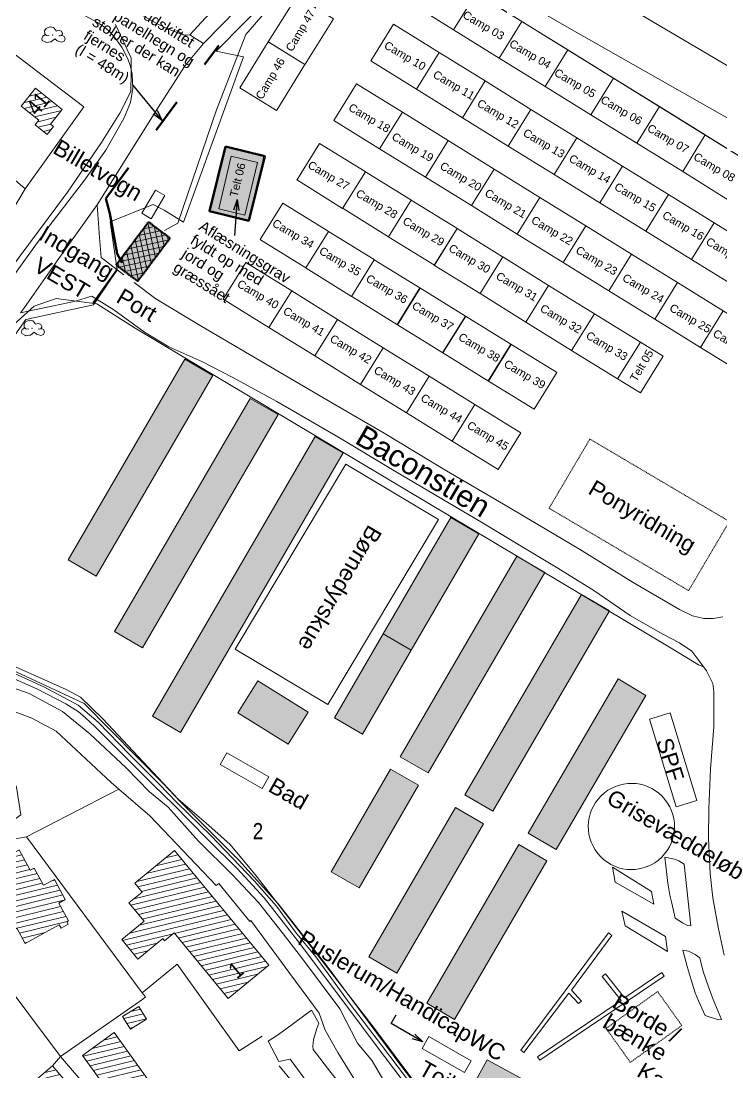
# Model space of a CAD drawing. Header units: metres. Extents: x 585637 to 586843, y 6137463 to 6138529.
# Drawn here: x 585867.9 to 585997.9, y 6138110.1 to 6138305.1 of the extents above; entities that cross this region are included whole.
import ezdxf
from ezdxf.enums import TextEntityAlignment as Align

# ---------------------------------------------------------------- set-up
doc = ezdxf.new("R2010")
doc.units = ezdxf.units.M
doc.header["$MEASUREMENT"] = 0
for name, pattern in [('DGN Style 2', [0.115207, 0.069124, -0.046083]), ('DGN Style 4', [34.633132, 17.30575, -8.652875, 0.021632, -8.652875]), ('DGN Style 7', [43.264374, 19.468968, -8.652875, 6.489656, -8.652875])]:
    doc.linetypes.add(name, pattern=pattern)
for name, color, linetype, lineweight in [('adresse', 7, 'Continuous', 13), ('Alle felter', 7, 'Continuous', 13), ('bygning', 252, 'Continuous', 0), ('bygværk', 252, 'DGN Style 4', 13), ('Camp_info', 7, 'Continuous', 0), ('Grundkort', 7, 'Continuous', 13), ('hegn', 252, 'Continuous', 13), ('Porte', 7, 'Continuous', 0), ('Sansehaven', 7, 'Continuous', 0), ('Tekster', 7, 'Continuous', 0), ('trægruppe', 252, 'Continuous', 13), ('TV_A_FKT_Graes', 81, 'Continuous', 13), ('TV_A_INF_Tekst', 7, 'Continuous', 0), ('TV_A_MAT_Muld-', 56, 'Continuous', 53), ('TV_A_OPB_-----', 7, 'Continuous', 0), ('TV_A_OPB_Bygning', 30, 'DGN Style 2', 70), ('TV_G_---_Hegn', 142, 'DGN Style 7', 70), ('vandløbskant', 252, 'Continuous', 13), ('vejkant', 252, 'Continuous', 13), ('vejnavn', 7, 'Continuous', 13)]:
    doc.layers.add(name, color=color, linetype=linetype, lineweight=lineweight)
doc.layers.add('tekniskareal sportsanlæg', color=7, linetype='Continuous', lineweight=13, true_color=0x848484)
doc.styles.get("Standard").update_dxf_attribs({"font": 'simplex.shx'})
doc.styles.add('Style-Arial', font='arial.ttf')
doc.styles.add('Style-Verdana', font='verdana.ttf')
doc.dimstyles.get("Standard").update_dxf_attribs({"dimtxt": 0.18, "dimasz": 0.18, "dimexe": 0.18, "dimexo": 0.0625, "dimgap": 0.09, "dimtad": 0, "dimtih": 1, "dimtoh": 1, "dimdec": 4, "dimzin": 3, "dimdsep": 46, "dimtxsty": 'Standard', "dimcen": 0.09, "dimadec": 0, "dimazin": 0, "dimtfac": 1, "dimtdec": 0, "dimtofl": 0, "dimtmove": 0, "dimatfit": 1, "dimfxl": 1, "dimtolj": 1, "dimtzin": 3, "dimarcsym": 0})

# ---------------------------------------------------------------- blocks, each defined once
blk = doc.blocks.new('TerminatorOpen_0.5')
at = {"color": 0, "linetype": 'ByBlock', "lineweight": -2}
for q in [(-1, 0.25), (-1, 0), (-1, -0.25)]:
    blk.add_line((0, 0), q, dxfattribs=at)
blk = doc.blocks.new('TRAGRP')
at = {"color": 0, "linetype": 'ByBlock', "lineweight": -2, "flags": 128}
for points in [[(0.037, -0.071), (-0.03, -0.125), (-0.043, -0.13), (-0.115, -0.138), (-0.126, -0.136), (-0.193, -0.1), (-0.205, -0.074), (-0.186, -0.022), (-0.186, -0.022), (-0.136, 0.007), (-0.136, 0.007)], [(-0.064, -0.015), (-0.116, -0.008), (-0.145, 0.023), (-0.15, 0.079), (-0.123, 0.121), (-0.056, 0.151), (-0.049, 0.152), (0.014, 0.138), (0.015, 0.138), (0.059, 0.09), (0.064, 0.073)], [(0.064, 0.073), (0.116, 0.09), (0.164, 0.071), (0.182, 0.03), (0.182, 0.022), (0.161, -0.008), (0.135, -0.016), (0.114, -0.013)], [(0.169, -0.005), (0.214, -0.026), (0.232, -0.069), (0.214, -0.113), (0.211, -0.116), (0.162, -0.133), (0.161, -0.133), (0.081, -0.108), (0.037, -0.071)]]:
    blk.add_lwpolyline(points, dxfattribs=at)
at = {"color": 0, "linetype": 'ByBlock', "lineweight": -2}
blk.add_point((0, 0), dxfattribs=at)

msp = doc.modelspace()

# ---------------------------------------------------------------- hatches: boundary and pattern name
at = {"layer": 'bygning', "lineweight": 0}
h = msp.add_hatch(dxfattribs=at)
h.set_pattern_fill('HATCH', color=256, scale=0.1, style=0, pattern_type=2)
h.set_pattern_definition([(13.65, (585860.2006, 6138338.365), (-0.235989, 0.971756), [])])
h.paths.add_polyline_path([(585875.54, 6138288.69), (585873.37, 6138286), (585873.94, 6138285.54), (585872.77, 6138284.1), (585870.54, 6138285.89), (585871.2, 6138286.71), (585867.9, 6138289.36), (585870.56, 6138292.68)], flags=0)
h = msp.add_hatch(dxfattribs=at)
h.set_pattern_fill('HATCH', color=256, scale=0.1, style=0, pattern_type=2)
h.set_pattern_definition([(13.65, (585844.7429, 6138138.6587), (-0.23599, 0.971756), [])])
h.paths.add_polyline_path([(585862.48, 6138144.89), (585860.9, 6138147.81), (585867.56, 6138151.42), (585869.59, 6138147.69), (585870.31, 6138148.07), (585872.04, 6138144.87), (585874.07, 6138145.97), (585876.09, 6138142.23), (585874.88, 6138141.57), (585876.68, 6138138.25), (585876.41, 6138138.1), (585876.65, 6138137.65), (585875.31, 6138136.93), (585874.98, 6138137.53), (585868.65, 6138134.1), (585867.12, 6138136.93), (585866.78, 6138136.75), (585866.41, 6138137.43), (585861.44, 6138134.74), (585857.43, 6138142.16)], flags=0)
h = msp.add_hatch(dxfattribs=at)
h.set_pattern_fill('HATCH', color=256, scale=0.1, style=0, pattern_type=2)
h.set_pattern_definition([(13.65, (585874.4857, 6138139.8983), (-0.23599, 0.971756), [])])
h.paths.add_polyline_path([(585913.83, 6138130.07), (585906.3, 6138123.86), (585896.28, 6138136.02), (585894.51, 6138134.57), (585894.17, 6138134.98), (585889.58, 6138131.19), (585886.6, 6138134.81), (585890.72, 6138138.2), (585887.91, 6138141.61), (585890.33, 6138143.61), (585888.98, 6138145.26), (585896.33, 6138151.31)], flags=0)
h = msp.add_hatch(dxfattribs=at)
h.set_pattern_fill('HATCH', color=256, scale=0.1, style=0, pattern_type=2)
h.set_pattern_definition([(13.65, (585901.0258, 6138132.8146), (-0.23599, 0.971756), [])])
h.paths.add_polyline_path([(585886.73, 6138120.51), (585889.72, 6138122.39), (585891.18, 6138120.06), (585888.19, 6138118.18)], flags=0)
h = msp.add_hatch(dxfattribs=at)
h.set_pattern_fill('HATCH', color=256, scale=0.1, style=0, pattern_type=2)
h.set_pattern_definition([(13.65, (585898.1115, 6138099.1688), (-0.23599, 0.971756), [])])
h.paths.add_polyline_path([(585892.69, 6138097.4), (585886.72, 6138105.66), (585885.48, 6138104.77), (585879.31, 6138113.31), (585885.18, 6138117.54), (585891.29, 6138109.07), (585891.07, 6138108.91), (585894.36, 6138104.36), (585896.25, 6138101.75), (585894.82, 6138100.71), (585895.66, 6138099.54)], flags=0)
h = msp.add_hatch(dxfattribs=at)
h.set_pattern_fill('HATCH', color=256, scale=0.1, style=0, pattern_type=2)
h.set_pattern_definition([(13.65, (585872.4916, 6138107.0714), (-0.23599, 0.97176), [])])
h.paths.add_polyline_path([(585871.26, 6138103.02), (585868.15, 6138106.66), (585873.71, 6138111.41), (585876.81, 6138107.76)], flags=0)
at = {"layer": 'TV_A_OPB_-----'}
h = msp.add_hatch(dxfattribs=at)
h.set_pattern_fill('CROSSHATCH', color=256, scale=0.1, style=0, pattern_type=2)
h.set_pattern_definition([(12.389, (585888.1355, 6138263.9977), (-0.21454, 0.976715), []), (282.389, (585888.1355, 6138263.9977), (0.976715, 0.21454), [])])
h.paths.add_polyline_path([(585891.54, 6138267.86), (585895.46, 6138264.92), (585895.53, 6138264.86), (585889.54, 6138256.86), (585890.29, 6138257.87), (585889.54, 6138256.86), (585885.54, 6138259.86), (585886.12, 6138260.65), (585891.53, 6138267.85)], flags=0)

# ---------------------------------------------------------------- linework, layer by layer
at = {"layer": 'Alle felter', "color": 7, "transparency": 33554534, "flags": 128}
for points in [[(585962.57, 6138351.26), (586014.52, 6138320.59), (586000.09, 6138296.14), (585948.14, 6138326.81)], [(585909.42, 6138269.14), (585904.55, 6138270.31), (585906.89, 6138280.03), (585911.75, 6138278.87)], [(585989.38, 6138159.41), (585984.44, 6138175.67), (585988.27, 6138176.83), (585993.21, 6138160.57)], [(585906.05, 6138169.44), (585913.87, 6138164.98), (585912.88, 6138163.25), (585912.63, 6138162.81), (585904.81, 6138167.27)], [(585943.56, 6138116.8), (585951.38, 6138112.34), (585950.39, 6138110.6), (585950.14, 6138110.17), (585942.32, 6138114.63)]]:
    msp.add_lwpolyline(points, close=True, dxfattribs=at)
at = {"layer": 'Alle felter', "color": 7, "lineweight": 13, "transparency": 33554534, "flags": 128}
for points in [[(585948.1, 6138303.51), (585939.59, 6138308.78), (585943.8, 6138315.57), (585952.3, 6138310.31)], [(585956.59, 6138298.25), (585948.1, 6138303.51), (585952.3, 6138310.31), (585960.8, 6138305.05)], [(585920.62, 6138297.12), (585925.83, 6138305.53), (585919.09, 6138309.71), (585919.03, 6138309.75), (585913.76, 6138301.24), (585920.56, 6138297.03)], [(585941.25, 6138292.46), (585932.75, 6138297.72), (585936.96, 6138304.53), (585945.46, 6138299.26)], [(585941.25, 6138292.46), (585932.75, 6138297.72), (585936.96, 6138304.53), (585945.46, 6138299.26)], [(585965.1, 6138292.98), (585956.59, 6138298.25), (585960.8, 6138305.05), (585969.31, 6138299.78)], [(585915.35, 6138288.62), (585920.56, 6138297.03), (585913.83, 6138301.2), (585913.76, 6138301.24), (585908.5, 6138292.74), (585915.3, 6138288.53)], [(585949.75, 6138287.19), (585941.25, 6138292.46), (585945.46, 6138299.26), (585953.97, 6138294)], [(585949.75, 6138287.19), (585941.25, 6138292.46), (585945.46, 6138299.26), (585953.97, 6138294)], [(585973.6, 6138287.72), (585965.1, 6138292.98), (585969.31, 6138299.78), (585977.81, 6138294.52)], [(585982.1, 6138282.46), (585973.6, 6138287.72), (585977.81, 6138294.52), (585986.31, 6138289.25)], [(585934.41, 6138281.41), (585925.92, 6138286.68), (585930.12, 6138293.47), (585938.62, 6138288.21)], [(585958.26, 6138281.93), (585949.75, 6138287.19), (585953.97, 6138294), (585962.47, 6138288.74)], [(585958.26, 6138281.93), (585949.75, 6138287.19), (585953.97, 6138294), (585962.47, 6138288.74)], [(585966.76, 6138276.67), (585958.26, 6138281.93), (585962.47, 6138288.74), (585970.98, 6138283.47)], [(585966.76, 6138276.67), (585958.26, 6138281.93), (585962.47, 6138288.74), (585970.98, 6138283.47)], [(585990.61, 6138277.19), (585982.1, 6138282.46), (585986.31, 6138289.25), (585994.81, 6138283.99)], [(585942.91, 6138276.15), (585934.41, 6138281.41), (585938.62, 6138288.21), (585947.13, 6138282.95)], [(585951.42, 6138270.89), (585942.91, 6138276.15), (585947.13, 6138282.95), (585955.63, 6138277.68)], [(585975.27, 6138271.4), (585966.76, 6138276.67), (585970.98, 6138283.47), (585979.47, 6138278.21)], [(585975.27, 6138271.4), (585966.76, 6138276.67), (585970.98, 6138283.47), (585979.47, 6138278.21)], [(585999.11, 6138271.93), (585990.61, 6138277.19), (585994.81, 6138283.99), (586003.32, 6138278.73)], [(585919.14, 6138275.58), (585927.54, 6138270.38), (585931.76, 6138277.17), (585931.7, 6138277.21), (585923.28, 6138282.42), (585919.07, 6138275.62)], [(585927.61, 6138270.34), (585936.05, 6138265.12), (585940.27, 6138271.92), (585940.2, 6138271.95), (585931.76, 6138277.17), (585927.54, 6138270.38)], [(585959.92, 6138265.62), (585951.42, 6138270.89), (585955.63, 6138277.68), (585964.13, 6138272.42)], [(585983.77, 6138266.15), (585975.27, 6138271.4), (585979.47, 6138278.21), (585987.97, 6138272.95)], [(585983.77, 6138266.15), (585975.27, 6138271.4), (585979.47, 6138278.21), (585987.97, 6138272.95)], [(585992.26, 6138260.88), (585983.77, 6138266.15), (585987.97, 6138272.95), (585996.48, 6138267.68)], [(585992.26, 6138260.88), (585983.77, 6138266.15), (585987.97, 6138272.95), (585996.48, 6138267.68)], [(585912.3, 6138264.54), (585920.7, 6138259.33), (585924.93, 6138266.12), (585924.87, 6138266.16), (585916.44, 6138271.37), (585912.23, 6138264.58)], [(585936.11, 6138265.07), (585944.55, 6138259.85), (585948.76, 6138266.65), (585948.7, 6138266.68), (585940.27, 6138271.92), (585936.05, 6138265.12)], [(585968.43, 6138260.36), (585959.92, 6138265.62), (585964.13, 6138272.42), (585972.63, 6138267.15)], [(585976.93, 6138255.09), (585968.43, 6138260.36), (585972.63, 6138267.15), (585981.14, 6138261.89)], [(586000.77, 6138255.62), (585992.26, 6138260.88), (585996.48, 6138267.68), (586004.98, 6138262.42)], [(586000.77, 6138255.62), (585992.26, 6138260.88), (585996.48, 6138267.68), (586004.98, 6138262.42)], [(585920.77, 6138259.29), (585929.21, 6138254.07), (585933.42, 6138260.86), (585933.36, 6138260.9), (585924.93, 6138266.12), (585920.7, 6138259.33)], [(585944.6, 6138259.8), (585953.04, 6138254.58), (585957.26, 6138261.38), (585957.2, 6138261.41), (585948.76, 6138266.65), (585944.54, 6138259.85)], [(585961.53, 6138249.29), (585965.74, 6138256.09), (585957.26, 6138261.37), (585953.03, 6138254.57)], [(585985.43, 6138249.83), (585976.93, 6138255.09), (585981.14, 6138261.89), (585989.64, 6138256.63)], [(585913.88, 6138248.28), (585918.09, 6138255.07), (585909.6, 6138260.33), (585905.37, 6138253.54)], [(585929.27, 6138254.03), (585937.71, 6138248.81), (585941.93, 6138255.6), (585941.86, 6138255.64), (585933.42, 6138260.86), (585929.21, 6138254.07)], [(585937.71, 6138248.81), (585946.15, 6138243.59), (585950.37, 6138250.38), (585950.31, 6138250.42), (585941.86, 6138255.64), (585937.65, 6138248.85)], [(585961.53, 6138249.29), (585970.01, 6138244), (585974.24, 6138250.8), (585965.74, 6138256.09)], [(585993.93, 6138244.57), (585985.43, 6138249.83), (585989.64, 6138256.63), (585998.14, 6138251.36)], [(585922.37, 6138243.01), (585926.6, 6138249.8), (585918.09, 6138255.07), (585913.88, 6138248.28)], [(585930.88, 6138237.75), (585935.09, 6138244.54), (585926.6, 6138249.8), (585922.37, 6138243.01)], [(585946.15, 6138243.59), (585954.6, 6138238.36), (585958.81, 6138245.16), (585958.75, 6138245.2), (585950.31, 6138250.42), (585946.09, 6138243.62)], [(585970.01, 6138244), (585978.55, 6138238.8), (585982.77, 6138245.6), (585974.24, 6138250.8)], [(586002.43, 6138239.3), (585993.93, 6138244.56), (585998.14, 6138251.36), (586006.65, 6138246.09)], [(585978.55, 6138238.8), (585982.77, 6138245.6), (585987.02, 6138242.96), (585982.79, 6138236.17)], [(585939.37, 6138232.49), (585943.58, 6138239.28), (585935.09, 6138244.54), (585930.87, 6138237.75)], [(585954.6, 6138238.36), (585963.04, 6138233.14), (585967.26, 6138239.94), (585967.19, 6138239.98), (585958.75, 6138245.2), (585954.54, 6138238.4)], [(585881.82, 6138202.2), (585876.63, 6138205.23), (585898.25, 6138242.4), (585903.44, 6138239.37)], [(585881.82, 6138202.2), (585876.63, 6138205.23), (585898.25, 6138242.4), (585903.44, 6138239.37)], [(585947.86, 6138227.23), (585952.08, 6138234.02), (585943.58, 6138239.28), (585939.36, 6138232.49)], [(585890.43, 6138188.91), (585885.25, 6138191.92), (585910.4, 6138235.14), (585915.58, 6138232.13)], [(585890.43, 6138188.91), (585885.25, 6138191.92), (585910.4, 6138235.14), (585915.58, 6138232.13)], [(585956.36, 6138221.97), (585960.57, 6138228.76), (585952.08, 6138234.02), (585947.85, 6138227.23)], [(585897.47, 6138173.18), (585892.29, 6138176.2), (585922.46, 6138228.05), (585927.64, 6138225.04)], [(585897.47, 6138173.18), (585892.29, 6138176.2), (585922.46, 6138228.05), (585927.64, 6138225.04)], [(585924.79, 6138178.39), (585907.63, 6138188.65), (585928.16, 6138222.98), (585945.32, 6138212.71)], [(585947.63, 6138213.08), (585935.07, 6138191.47), (585940.25, 6138188.45), (585952.82, 6138210.06)], [(585947.63, 6138213.08), (585935.07, 6138191.47), (585940.25, 6138188.45), (585952.82, 6138210.06)], [(585943.42, 6138165.69), (585938.23, 6138168.7), (585959.86, 6138205.87), (585965.04, 6138202.86)], [(585943.42, 6138165.69), (585938.23, 6138168.7), (585959.86, 6138205.87), (585965.04, 6138202.86)], [(585955.4, 6138158.6), (585950.21, 6138161.62), (585971.84, 6138198.78), (585977.02, 6138195.77)], [(585955.4, 6138158.6), (585950.21, 6138161.62), (585971.84, 6138198.78), (585977.02, 6138195.77)], [(585931.2, 6138172.89), (585926.01, 6138175.91), (585935.07, 6138191.47), (585940.25, 6138188.45)], [(585931.2, 6138172.89), (585926.01, 6138175.91), (585935.07, 6138191.47), (585940.25, 6138188.45)], [(585917.45, 6138171.01), (585908.11, 6138176.82), (585911.8, 6138182.77), (585921.15, 6138176.95)], [(585917.45, 6138171.01), (585908.11, 6138176.82), (585911.8, 6138182.77), (585921.15, 6138176.95)], [(585967.16, 6138151.48), (585961.97, 6138154.5), (585978.63, 6138183.13), (585983.77, 6138180.03)], [(585967.16, 6138151.48), (585961.97, 6138154.5), (585978.63, 6138183.13), (585983.77, 6138180.03)], [(585961.62, 6138102.86), (585951.95, 6138108.13), (585954.35, 6138112.51), (585964.01, 6138107.25)]]:
    msp.add_lwpolyline(points, close=True, dxfattribs=at)
at = {"layer": 'Alle felter', "transparency": 33554534, "flags": 128}
msp.add_lwpolyline([(585894.54, 6138272.76), (585892.82, 6138273.78), (585890.28, 6138269.47), (585892, 6138268.46)], close=True, dxfattribs=at)
at = {"layer": 'Alle felter', "color": 7, "linetype": 'DGN Style 2', "lineweight": 0, "transparency": 33554534}
for points in [[(585973.4, 6138227.6), (585999.27, 6138212.33), (585991.71, 6138199.51), (585965.83, 6138214.78)], [(585976.41, 6138118.33), (585980.91, 6138112.04), (585990.46, 6138118.87), (585985.96, 6138125.16)]]:
    msp.add_lwpolyline(points, close=True, dxfattribs=at)
at = {"layer": 'Alle felter', "color": 7, "ltscale": 0.999803, "transparency": 33554534}
msp.add_ellipse((585981.1, 6138155.77), major_axis=(-5.01, 6.23), ratio=0.999998, dxfattribs=at)
at = {"layer": 'bygning', "lineweight": 0, "flags": 128}
for points in [[(585875.54, 6138288.69), (585873.37, 6138286), (585873.94, 6138285.54), (585872.77, 6138284.1), (585870.54, 6138285.89), (585871.2, 6138286.71), (585867.9, 6138289.36), (585870.56, 6138292.68)], [(585862.48, 6138144.89), (585860.9, 6138147.81), (585867.56, 6138151.42), (585869.59, 6138147.69), (585870.31, 6138148.07), (585872.04, 6138144.87), (585874.07, 6138145.97), (585876.09, 6138142.23), (585874.88, 6138141.57), (585876.68, 6138138.25), (585876.41, 6138138.1), (585876.65, 6138137.65), (585875.31, 6138136.93), (585874.98, 6138137.53), (585868.65, 6138134.1), (585867.12, 6138136.93), (585866.78, 6138136.75), (585866.41, 6138137.43), (585861.44, 6138134.74), (585857.43, 6138142.16)], [(585913.83, 6138130.07), (585906.3, 6138123.86), (585896.28, 6138136.02), (585894.51, 6138134.57), (585894.17, 6138134.98), (585889.58, 6138131.19), (585886.6, 6138134.81), (585890.72, 6138138.2), (585887.91, 6138141.61), (585890.33, 6138143.61), (585888.98, 6138145.26), (585896.33, 6138151.31)], [(585886.73, 6138120.51), (585889.72, 6138122.39), (585891.18, 6138120.06), (585888.19, 6138118.18)], [(585892.69, 6138097.4), (585886.72, 6138105.66), (585885.48, 6138104.77), (585879.31, 6138113.31), (585885.18, 6138117.54), (585891.29, 6138109.07), (585891.07, 6138108.91), (585894.36, 6138104.36), (585896.25, 6138101.75), (585894.82, 6138100.71), (585895.66, 6138099.54)], [(585871.26, 6138103.02), (585868.15, 6138106.66), (585873.71, 6138111.41), (585876.81, 6138107.76)]]:
    msp.add_lwpolyline(points, close=True, dxfattribs=at)
at = {"layer": 'bygning', "color": 9, "lineweight": 13, "transparency": 33554534, "flags": 128}
for points in [[(585889.54, 6138256.86), (585885.54, 6138259.86), (585891.54, 6138267.86), (585895.53, 6138264.86)], [(585889.54, 6138256.86), (585885.54, 6138259.86), (585891.54, 6138267.86), (585895.53, 6138264.86)], [(585881.82, 6138202.2), (585876.63, 6138205.23), (585898.25, 6138242.4), (585903.44, 6138239.37)], [(585881.82, 6138202.2), (585876.63, 6138205.23), (585898.25, 6138242.4), (585903.44, 6138239.37)], [(585890.43, 6138188.91), (585885.25, 6138191.92), (585910.4, 6138235.14), (585915.58, 6138232.13)], [(585890.43, 6138188.91), (585885.25, 6138191.92), (585910.4, 6138235.14), (585915.58, 6138232.13)], [(585897.47, 6138173.18), (585892.29, 6138176.2), (585922.46, 6138228.05), (585927.64, 6138225.04)], [(585897.47, 6138173.18), (585892.29, 6138176.2), (585922.46, 6138228.05), (585927.64, 6138225.04)], [(585947.63, 6138213.08), (585935.07, 6138191.47), (585940.25, 6138188.45), (585952.82, 6138210.06)], [(585947.63, 6138213.08), (585935.07, 6138191.47), (585940.25, 6138188.45), (585952.82, 6138210.06)], [(585943.42, 6138165.69), (585938.23, 6138168.7), (585959.86, 6138205.87), (585965.04, 6138202.86)], [(585943.42, 6138165.69), (585938.23, 6138168.7), (585959.86, 6138205.87), (585965.04, 6138202.86)], [(585955.4, 6138158.6), (585950.21, 6138161.62), (585971.84, 6138198.78), (585977.02, 6138195.77)], [(585955.4, 6138158.6), (585950.21, 6138161.62), (585971.84, 6138198.78), (585977.02, 6138195.77)], [(585931.2, 6138172.89), (585926.01, 6138175.91), (585935.07, 6138191.47), (585940.25, 6138188.45)], [(585931.2, 6138172.89), (585926.01, 6138175.91), (585935.07, 6138191.47), (585940.25, 6138188.45)], [(585917.45, 6138171.01), (585908.11, 6138176.82), (585911.8, 6138182.77), (585921.15, 6138176.95)], [(585917.45, 6138171.01), (585908.11, 6138176.82), (585911.8, 6138182.77), (585921.15, 6138176.95)], [(585967.16, 6138151.48), (585961.97, 6138154.5), (585978.63, 6138183.13), (585983.77, 6138180.03)], [(585967.16, 6138151.48), (585961.97, 6138154.5), (585978.63, 6138183.13), (585983.77, 6138180.03)], [(585930.59, 6138144.37), (585925.4, 6138147.39), (585936.44, 6138166.42), (585941.63, 6138163.4)], [(585930.59, 6138144.37), (585925.4, 6138147.39), (585936.44, 6138166.42), (585941.63, 6138163.4)], [(585937.59, 6138128.59), (585932.4, 6138131.6), (585948.46, 6138159.28), (585953.65, 6138156.26)], [(585937.59, 6138128.59), (585932.4, 6138131.6), (585948.46, 6138159.28), (585953.65, 6138156.26)], [(585965.39, 6138149.39), (585960.2, 6138152.4), (585943.14, 6138122.99), (585948.32, 6138119.98)], [(585965.39, 6138149.39), (585960.2, 6138152.4), (585943.14, 6138122.99), (585948.32, 6138119.98)], [(585961.62, 6138102.86), (585951.95, 6138108.13), (585954.35, 6138112.51), (585964.01, 6138107.25)], [(585961.62, 6138102.86), (585951.95, 6138108.13), (585954.35, 6138112.51), (585964.01, 6138107.25)]]:
    msp.add_lwpolyline(points, close=True, dxfattribs=at)
at = {"layer": 'bygning', "color": 7, "lineweight": 13, "transparency": 33554534, "flags": 128}
for points in [[(585889.54, 6138256.86), (585885.54, 6138259.86), (585891.54, 6138267.86), (585895.53, 6138264.86)], [(585881.82, 6138202.2), (585876.63, 6138205.23), (585898.25, 6138242.4), (585903.44, 6138239.37)], [(585890.43, 6138188.91), (585885.25, 6138191.92), (585910.4, 6138235.14), (585915.58, 6138232.13)], [(585897.47, 6138173.18), (585892.29, 6138176.2), (585922.46, 6138228.05), (585927.64, 6138225.04)], [(585947.63, 6138213.08), (585935.07, 6138191.47), (585940.25, 6138188.45), (585952.82, 6138210.06)], [(585943.42, 6138165.69), (585938.23, 6138168.7), (585959.86, 6138205.87), (585965.04, 6138202.86)], [(585955.4, 6138158.6), (585950.21, 6138161.62), (585971.84, 6138198.78), (585977.02, 6138195.77)], [(585931.2, 6138172.89), (585926.01, 6138175.91), (585935.07, 6138191.47), (585940.25, 6138188.45)], [(585917.45, 6138171.01), (585908.11, 6138176.82), (585911.8, 6138182.77), (585921.15, 6138176.95)], [(585967.16, 6138151.48), (585961.97, 6138154.5), (585978.63, 6138183.13), (585983.77, 6138180.03)], [(585930.59, 6138144.37), (585925.4, 6138147.39), (585936.44, 6138166.42), (585941.63, 6138163.4)], [(585930.59, 6138144.37), (585925.4, 6138147.39), (585936.44, 6138166.42), (585941.63, 6138163.4)], [(585937.59, 6138128.59), (585932.4, 6138131.6), (585948.46, 6138159.28), (585953.65, 6138156.26)], [(585937.59, 6138128.59), (585932.4, 6138131.6), (585948.46, 6138159.28), (585953.65, 6138156.26)], [(585965.39, 6138149.39), (585960.2, 6138152.4), (585943.14, 6138122.99), (585948.32, 6138119.98)], [(585965.39, 6138149.39), (585960.2, 6138152.4), (585943.14, 6138122.99), (585948.32, 6138119.98)]]:
    msp.add_lwpolyline(points, close=True, dxfattribs=at)
at = {"layer": 'bygning', "color": 9, "lineweight": 13, "transparency": 33554534, "extrusion": (0, 0, -1)}
for points in [[(-585889.54, 6138256.86), (-585885.54, 6138259.86), (-585895.53, 6138264.86), (-585891.54, 6138267.86)], [(-585881.82, 6138202.2), (-585876.63, 6138205.23), (-585903.44, 6138239.37), (-585898.25, 6138242.4)], [(-585890.43, 6138188.91), (-585885.25, 6138191.92), (-585915.58, 6138232.13), (-585910.4, 6138235.14)], [(-585897.47, 6138173.18), (-585892.29, 6138176.2), (-585927.64, 6138225.04), (-585922.46, 6138228.05)], [(-585947.63, 6138213.08), (-585935.07, 6138191.47), (-585952.82, 6138210.06), (-585940.25, 6138188.45)], [(-585917.45, 6138171.01), (-585908.11, 6138176.82), (-585921.15, 6138176.95), (-585911.8, 6138182.77)], [(-585930.59, 6138144.37), (-585925.4, 6138147.39), (-585941.63, 6138163.4), (-585936.44, 6138166.42)], [(-585937.59, 6138128.59), (-585932.4, 6138131.6), (-585953.65, 6138156.26), (-585948.46, 6138159.28)], [(-585965.39, 6138149.39), (-585960.2, 6138152.4), (-585948.32, 6138119.98), (-585943.14, 6138122.99)]]:
    msp.add_solid(points, dxfattribs=at)
at = {"layer": 'bygning', "color": 9, "lineweight": 13, "transparency": 33554534}
for points in [[(585943.42, 6138165.69), (585938.23, 6138168.7), (585965.04, 6138202.86), (585959.86, 6138205.87)], [(585955.4, 6138158.6), (585950.21, 6138161.62), (585977.02, 6138195.77), (585971.84, 6138198.78)], [(585931.2, 6138172.89), (585926.01, 6138175.91), (585940.25, 6138188.45), (585935.07, 6138191.47)], [(585967.16, 6138151.48), (585961.97, 6138154.5), (585983.77, 6138180.03), (585978.63, 6138183.13)], [(585961.62, 6138102.86), (585951.95, 6138108.13), (585964.01, 6138107.25), (585954.35, 6138112.51)]]:
    msp.add_solid(points, dxfattribs=at)
at = {"layer": 'bygværk', "flags": 128}
msp.add_lwpolyline([(585904.2, 6138275.23), (585905.81, 6138281.86), (585912.94, 6138280.09), (585911.74, 6138274.25), (585911.33, 6138272.51)], dxfattribs=at)
at = {"layer": 'Grundkort', "color": 7, "transparency": 33554534, "flags": 128}
for points in [[(586551.18, 6138126.26), (586537.17, 6138124.45), (586526.77, 6138124.05), (586511.58, 6138125.46), (586472.78, 6138131.65), (586452.18, 6138136.25), (586386.98, 6138151.05), (586357.38, 6138158.85), (586287.58, 6138183.64), (586240.57, 6138203.24), (586201.17, 6138223.04), (586161.57, 6138245.63), (586096.17, 6138284.63), (586040.37, 6138323.02), (586010.96, 6138273.97), (585938.36, 6138318.97), (585929.88, 6138321.11), (585921.17, 6138316.02), (585909.57, 6138302.62), (585904.17, 6138288.63), (585896.97, 6138267.62), (585894.48, 6138266.28)], [(585885.43, 6138304.47), (585886.83, 6138301.46), (585888.33, 6138298.26), (585888.33, 6138295.46), (585888.23, 6138292.06), (585886.23, 6138288.06), (585882.83, 6138282.57), (585876.54, 6138273.36), (585867.54, 6138261.36), (585835.73, 6138217.16), (585829.93, 6138208.16), (585827.33, 6138204.27), (585822.44, 6138197.36), (585819.64, 6138189.36), (585820.64, 6138158.36), (585819.04, 6138156.16), (585811.64, 6138152.36), (585800.04, 6138150.16)], [(585800.64, 6138144.66), (585863.94, 6138155.16), (585867.84, 6138157.96), (585867.04, 6138163.06), (585864.04, 6138169.86), (585858.64, 6138176.16), (585853.04, 6138181.66), (585844.94, 6138185.46), (585834.64, 6138190.46), (585828.14, 6138193.36), (585836.24, 6138207.86), (585864.03, 6138246.56), (585870.34, 6138252.26), (585874.43, 6138253.66), (585881.93, 6138252.66), (585889.04, 6138248.16), (585988.78, 6138188.65), (585993.54, 6138185.77), (585994.34, 6138185.43)], [(585836.24, 6138207.86), (585833.04, 6138200.51), (585837.43, 6138198.11), (585845.94, 6138194.26), (585862.34, 6138187.37), (585876.24, 6138181.16), (585878.94, 6138179.76), (585883.04, 6138175.76), (585897.04, 6138160.86), (585902.24, 6138156.37), (585906.64, 6138152.47), (585911.34, 6138146.87), (585933.24, 6138118.57), (585959.74, 6138083.16)]]:
    msp.add_lwpolyline(points, dxfattribs=at)
at = {"layer": 'hegn'}
for p, q in [((585909.16, 6138298.48), (585898.02, 6138267.83)), ((585852.06, 6138288.15), (585868.67, 6138274.02)), ((585868.67, 6138274.02), (585866.11, 6138269.76)), ((585868.88, 6138153.88), (585851.78, 6138150.71)), ((585875.24, 6138113.1), (585854.68, 6138140.52)), ((585890.39, 6138124.9), (585890.95, 6138124.16)), ((585875.24, 6138113.1), (585890.47, 6138123.77)), ((585890.47, 6138123.77), (585890.95, 6138124.16)), ((585873.71, 6138111.41), (585875.24, 6138113.1)), ((585885.11, 6138101.66), (585875.24, 6138113.1))]:
    msp.add_line(p, q, dxfattribs=at)
at = {"layer": 'hegn', "flags": 128}
for points in [[(585904.11, 6138299.53), (585930.49, 6138326.27), (585969.99, 6138303.54), (586011.58, 6138279.96), (586042.4, 6138324.1)], [(585852.06, 6138288.15), (585862.93, 6138301.81), (585879.51, 6138289.23), (585868.67, 6138274.02)], [(585894.47, 6138270.04), (585892.39, 6138271.08), (585884.43, 6138267.86), (585885.74, 6138258.96)], [(586096.51, 6137929.28), (586079.83, 6137947.74), (586068.02, 6137960.33), (586053.31, 6137973.64), (586027.01, 6137999.27), (586014.99, 6138012.16), (585995.91, 6138035.85), (585985.12, 6138050.35), (585972.52, 6138066.27), (585958.05, 6138085.75), (585938.73, 6138110.95), (585924.43, 6138130.16), (585915.62, 6138141.37), (585908.26, 6138149.53), (585897.39, 6138160.39), (585894.23, 6138163.75), (585879.63, 6138178.56), (585866.21, 6138184.79), (585833.66, 6138199.82), (585851.13, 6138224.64), (585868.77, 6138249.8), (585881.34, 6138252.48)], [(585886.04, 6138162.71), (585868.88, 6138153.88), (585890.39, 6138124.9)], [(585890.39, 6138124.9), (585896.87, 6138130.22), (585908.38, 6138114.19), (585912.6, 6138116.92)], [(585915.78, 6138111.4), (585925.91, 6138099.01), (585903.49, 6138080.49), (585891.08, 6138094.52)]]:
    msp.add_lwpolyline(points, dxfattribs=at)
at = {"layer": 'Porte', "color": 30, "lineweight": 40, "transparency": 33554534}
msp.add_line((585885.68, 6138258.92), (585881.26, 6138252.78), dxfattribs=at)
at = {"layer": 'Sansehaven', "lineweight": 13, "transparency": 33554534, "flags": 128}
for points in [[(585987.3, 6138150.11), (585989.1, 6138149.7), (585989.92, 6138149.38), (585990.89, 6138148.76), (585992.1, 6138137.36), (585991.51, 6138137.4), (585990.58, 6138137.88), (585989.23, 6138138.76), (585988.59, 6138141.58), (585988.22, 6138143.04), (585987.85, 6138145.29)], [(585977.57, 6138148.21), (585984.85, 6138143.7), (585985.29, 6138141.35), (585978.12, 6138145.44)], [(585979.35, 6138140.04), (585979.96, 6138137.32), (585987.81, 6138132.59), (585987.45, 6138135.36)], [(585976.86, 6138136.06), (585977.47, 6138135.53), (585969.99, 6138125.43), (585971.83, 6138123.41), (585971.29, 6138122.92), (585969.51, 6138124.86), (585961.14, 6138113.86), (585960.58, 6138114.29)], [(585990.64, 6138132.85), (585991.72, 6138132.64), (585992.93, 6138132.05), (585993.78, 6138131.39), (585994.42, 6138128.85), (585995.4, 6138126.04), (585996.25, 6138123.66), (585997.79, 6138119.95), (585997.26, 6138119.9), (585994.76, 6138120.7), (585993.52, 6138123.47), (585992.91, 6138124.91), (585992.19, 6138127.35), (585991.43, 6138129.82)], [(585986.72, 6138128.71), (585987.15, 6138128.04), (585964.12, 6138112.42), (585963.71, 6138113.03), (585979.2, 6138123.53), (585975.7, 6138127.93), (585976.32, 6138128.43), (585979.84, 6138124.01)]]:
    msp.add_lwpolyline(points, close=True, dxfattribs=at)
at = {"layer": 'tekniskareal sportsanlæg', "flags": 128}
msp.add_lwpolyline([(586011.58, 6138279.96), (585969.99, 6138303.54), (585930.49, 6138326.27), (585904.11, 6138299.53), (585909.16, 6138298.48), (585898.02, 6138267.83), (585894.47, 6138270.04), (585892.39, 6138271.08), (585884.43, 6138267.86), (585885.74, 6138258.96), (585882.04, 6138253.48), (585881.34, 6138252.48), (585868.77, 6138249.8), (585851.13, 6138224.64), (585833.66, 6138199.82), (585866.21, 6138184.79), (585879.63, 6138178.56), (585894.23, 6138163.75), (585897.39, 6138160.39), (585908.26, 6138149.53), (585915.62, 6138141.37), (585924.43, 6138130.16), (585938.73, 6138110.95), (585958.05, 6138085.75)], dxfattribs=at)
at = {"layer": 'TV_A_FKT_Graes', "flags": 128}
msp.add_lwpolyline([(585905.81, 6138281.86), (585913.1, 6138280.05), (585910.13, 6138268.08), (585902.84, 6138269.89)], close=True, dxfattribs=at)
at = {"layer": 'TV_A_FKT_Graes', "extrusion": (0, 0, -1)}
msp.add_solid([(-585905.81, 6138281.86), (-585913.1, 6138280.05), (-585902.84, 6138269.89), (-585910.13, 6138268.08)], dxfattribs=at)
at = {"layer": 'TV_A_MAT_Muld-', "flags": 128}
msp.add_lwpolyline([(585905.81, 6138281.86), (585913.1, 6138280.05), (585910.13, 6138268.08), (585902.84, 6138269.89)], close=True, dxfattribs=at)
at = {"layer": 'TV_A_OPB_-----', "flags": 128}
msp.add_lwpolyline([(585891.54, 6138267.86), (585895.46, 6138264.92), (585895.53, 6138264.86), (585889.54, 6138256.86), (585890.29, 6138257.87), (585889.54, 6138256.86), (585885.54, 6138259.86), (585886.12, 6138260.65), (585891.53, 6138267.85)], close=True, dxfattribs=at)
at = {"layer": 'TV_A_OPB_Bygning', "flags": 128}
msp.add_lwpolyline([(585891.54, 6138267.86), (585895.53, 6138264.86), (585889.54, 6138256.86), (585885.54, 6138259.86)], close=True, dxfattribs=at)
at = {"layer": 'TV_G_---_Hegn', "flags": 128}
msp.add_lwpolyline([(585886.67, 6138260.28), (585885.72, 6138261.96), (585884.36, 6138269.46), (585883.63, 6138272.19), (585904.55, 6138300.61)], dxfattribs=at)
at = {"layer": 'vandløbskant', "flags": 128}
for points in [[(585833.87, 6138196.27), (585844.66, 6138191.03), (585849.89, 6138188.12), (585856.47, 6138185.17), (585860.77, 6138183.46), (585869.42, 6138180.43), (585875.57, 6138177.08), (585880.63, 6138172.94), (585887.42, 6138166.63), (585891.72, 6138162.21), (585895.16, 6138159.35), (585900.83, 6138153.06), (585907.04, 6138146.88), (585911.94, 6138141.69), (585916.32, 6138136.11), (585920.11, 6138131.23), (585927.04, 6138121.96), (585930.28, 6138115.58), (585933, 6138112.29), (585935.01, 6138108.91)], [(585931.2, 6138106.44), (585926.64, 6138113.88), (585924.28, 6138118.03), (585923.18, 6138121.16), (585917.74, 6138128.53), (585910.51, 6138138.31), (585910.33, 6138138.18), (585904.58, 6138145.19), (585904.09, 6138144.8), (585891.77, 6138157.77), (585886.04, 6138162.71), (585884.64, 6138163.92), (585874.42, 6138173.44), (585869.92, 6138175.86), (585862.95, 6138178.47), (585855.68, 6138180.05), (585850.2, 6138182.96), (585843.86, 6138186.3), (585831.87, 6138192.44)]]:
    msp.add_lwpolyline(points, dxfattribs=at)
at = {"layer": 'vejkant', "flags": 128}
for points in [[(585899.22, 6138302.54), (585904.25, 6138308.08), (585914.78, 6138318.73), (585921.21, 6138325.72), (585922.54, 6138327.79), (585923.34, 6138330.06), (585923.72, 6138332.64), (585922.95, 6138335.18), (585921.38, 6138337.19), (585919.65, 6138338.97), (585914.8, 6138343.16), (585907.58, 6138348.76), (585893.89, 6138359.76), (585891.48, 6138361.86)], [(585899.24, 6138359.41), (585909.48, 6138351.64), (585921.03, 6138342.88), (585923.45, 6138340.67), (585925.26, 6138338.44), (585926.2, 6138336.43), (585926.71, 6138334.26), (585926.87, 6138332), (585926.52, 6138329.52), (585926.1, 6138327.69), (585925.27, 6138325.7), (585924.54, 6138324.53), (585923.53, 6138323.54), (585914.47, 6138314.02), (585901.74, 6138300.96)], [(585859.39, 6138322.46), (585865.34, 6138319.17), (585888.14, 6138307.44), (585893.38, 6138304.5), (585895.38, 6138303.52), (585898.12, 6138302.51), (585898.68, 6138302.48), (585899.22, 6138302.54)], [(585870.86, 6138310.94), (585882.1, 6138304.82), (585883.38, 6138303.98), (585884.22, 6138303.26), (585885.05, 6138302.39), (585886.6, 6138300.3), (585887.69, 6138298.13), (585888.17, 6138296.71), (585888.53, 6138295.25), (585888.63, 6138292.65), (585888.17, 6138290.03), (585886.94, 6138287.02), (585883.61, 6138281.18), (585879.66, 6138275.64), (585873.3, 6138267.35), (585866.65, 6138258.09)], [(585899.22, 6138302.54), (585900.45, 6138301.77), (585901.74, 6138300.96)], [(585901.74, 6138300.96), (585898.34, 6138296.88), (585893.19, 6138288.89), (585882, 6138271.01)], [(585882, 6138271.01), (585874.59, 6138260.68), (585868.52, 6138252), (585867.77, 6138251)], [(585882, 6138271.01), (585882.46, 6138264.96), (585882.73, 6138261.26), (585885.74, 6138258.96), (585886.97, 6138258.03)], [(585888.87, 6138256.61), (585892.9, 6138253.61), (585901.42, 6138248.45), (585914.19, 6138240.98), (585925.69, 6138234.26), (585935.26, 6138228.72), (585946.79, 6138221.7), (585957.36, 6138215.53), (585971.47, 6138207.16), (585981.4, 6138201.04), (585990, 6138195.98), (585992.41, 6138194.82), (585994.51, 6138194.32), (585996.29, 6138194.33), (585998.08, 6138194.64)], [(585998.28, 6138131.94), (585997.2, 6138137.1), (585996.2, 6138142.53), (585995.7, 6138147.06), (585995.42, 6138153.54), (585995.47, 6138159.07), (585995.77, 6138166.44), (585996.39, 6138174.25), (585996.4, 6138180.78), (585996.19, 6138182.3), (585995.04, 6138184.64), (585993.62, 6138186.57), (585992.29, 6138188.25), (585990, 6138189.83), (585986.81, 6138191.48), (585980.85, 6138194.92), (585974.14, 6138199.5), (585967.46, 6138203.68), (585960.64, 6138207.77), (585953.46, 6138212.05), (585937.03, 6138221.79), (585926.63, 6138228), (585915.31, 6138234.58), (585907.32, 6138238.98), (585901.43, 6138242.01), (585895.33, 6138244.69), (585890.82, 6138247.4), (585885.1, 6138251.58), (585882.04, 6138253.48), (585881.05, 6138254.08), (585877.76, 6138253.14), (585871.27, 6138251.73), (585867.77, 6138251)], [(585832.58, 6138201.15), (585832.77, 6138199.9), (585833.62, 6138199.09), (585834.32, 6138198.46), (585836.03, 6138197.75), (585840.78, 6138195.93), (585853.12, 6138190.23), (585872.13, 6138181.65), (585878.51, 6138178.25), (585882.17, 6138175.1), (585888.06, 6138169.07), (585893.42, 6138163.65), (585896.87, 6138160.15), (585903.07, 6138154.09), (585911.2, 6138145.64), (585915.25, 6138141.02), (585918.81, 6138136.2), (585922.56, 6138131.57), (585928.92, 6138122.83), (585934.78, 6138115.2), (585943.68, 6138103.5)], [(585941.85, 6138104.48), (585933.73, 6138115.13), (585928.32, 6138122.47), (585919.17, 6138134.61), (585912.98, 6138142.52), (585907.97, 6138147.98), (585902.44, 6138153.48), (585896.17, 6138159.83), (585892.42, 6138163.52), (585887.31, 6138168.54), (585881.61, 6138174.31), (585879.85, 6138175.93), (585878.48, 6138177.08), (585876.18, 6138178.53), (585870.8, 6138181.3), (585858.99, 6138186.48), (585849.36, 6138191.02), (585841.63, 6138194.38), (585837.72, 6138195.68), (585834.23, 6138197.38), (585832.77, 6138197.82), (585830.73, 6138198.37)], [(585921.76, 6138107.23), (585917.8, 6138112.62), (585915.73, 6138112.22), (585913.7, 6138115.94), (585915.45, 6138117.05), (585916.99, 6138118.19), (585921.75, 6138121.72), (585923.11, 6138119.3), (585922.78, 6138118.32), (585922.14, 6138116.29), (585921.99, 6138115.06), (585922.07, 6138114.44), (585925.36, 6138110.18), (585934.62, 6138098.65)]]:
    msp.add_lwpolyline(points, dxfattribs=at)

# ---------------------------------------------------------------- block references
at = {"layer": 'trægruppe', "zscale": 10}
for p, xscale, yscale, rotation in [((585873.77, 6138302.53), 10.00000000103435, 10.00000000201427, 2.349742655102922e-08), ((585869.95, 6138248.15), 10.00000000120231, 9.999999997190905, 9.983451198859954e-09)]:
    msp.add_blockref('TRAGRP', p, dxfattribs=dict(at, xscale=xscale, yscale=yscale, rotation=rotation))

# ---------------------------------------------------------------- texts
at = {"layer": 'adresse', "style": 'Style-Arial', "width": 0.833333}
for s, rotation, p in [('41', 50.4, (585870.98, 6138289.8)), ('2', 0, (585911.83, 6138154.91)), ('1', 39.6, (585907.73, 6138129.17))]:
    msp.add_text(s, height=3, rotation=rotation, dxfattribs=at).set_placement(p, align=Align.MIDDLE_CENTER)
at = {"layer": 'Camp_info', "color": 7, "linetype": 'Continuous', "lineweight": 30, "transparency": 33554534, "style": 'Style-Arial'}
for s, rotation, width, p in [('Camp 47', 59.4418, 0.999998, (585919.68, 6138303.34)), ('Camp 03', 329.4417, 1.000002, (585953.7, 6138304.33)), ('Camp 04', 329.4417, 1.000002, (585962.33, 6138298.99)), ('Camp 46', 59.4418, 0.999998, (585914.11, 6138294.46)), ('Camp 05', 329.4417, 1.000002, (585970.67, 6138293.61)), ('Camp 06', 329.4417, 1.000002, (585979.27, 6138288.59)), ('Camp 07', 329.4417, 1.000002, (585987.92, 6138283.31)), ('Camp 08', 329.4417, 1.000002, (585996.5, 6138278.03))]:
    msp.add_text(s, height=1.5, rotation=rotation, dxfattribs=dict(at, width=width)).set_placement(p, align=Align.MIDDLE_CENTER)
for s, rotation, width, p in [('Camp 10', 329.4417, 1.000002, (585935.08, 6138300.2)), ('Camp 11', 329.4417, 1.000002, (585944.14, 6138294.78)), ('Camp 12', 329.4417, 1.000002, (585952.32, 6138289.44)), ('Camp 18', 329.4417, 1.000002, (585928.47, 6138288.67)), ('Camp 13', 329.4417, 1.000002, (585960.85, 6138283.96)), ('Camp 19', 329.4417, 1.000002, (585936.5, 6138283.26)), ('Telt 06', 76.0839, 0.999999, (585908.02, 6138272.37)), ('Camp 27', 329.4417, 1.000002, (585920.92, 6138278)), ('Camp 20', 329.4417, 1.000002, (585945.42, 6138277.82)), ('Camp 14', 329.4417, 1.000002, (585969.36, 6138279.21)), ('Camp 15', 329.4417, 1.000002, (585977.78, 6138273.97)), ('Camp 28', 329.4417, 1.000002, (585929.84, 6138272.74)), ('Camp 21', 329.4417, 1.000002, (585953.75, 6138272.81)), ('Camp 16', 329.4417, 1.000002, (585986.68, 6138268.7)), ('Camp 34', 329.4417, 1.000002, (585914.34, 6138267.21)), ('Camp 29', 329.4417, 1.000002, (585938.52, 6138267.61)), ('Camp 22', 329.4417, 1.000002, (585962.36, 6138267.79)), ('Camp 35', 329.4417, 1.000002, (585923.02, 6138262.08)), ('Camp 30', 329.4417, 1.000002, (585947.05, 6138262.58)), ('Camp 23', 329.4417, 1.000002, (585970.62, 6138262.21)), ('Camp 17', 329.4417, 1.000002, (585994.77, 6138263.81)), ('Camp 36', 329.4417, 1.000002, (585931.71, 6138256.96)), ('Camp 31', 329.4417, 1.000002, (585955.82, 6138257.41)), ('Camp 24', 329.4417, 1.000002, (585979.27, 6138257.08)), ('Camp 40', 329.4417, 1.000002, (585907.81, 6138255.96)), ('Camp 41', 329.4417, 1.000002, (585916.34, 6138250.93)), ('Camp 37', 329.4417, 1.000002, (585940.24, 6138251.92)), ('Camp 32', 329.4417, 1.000002, (585964, 6138251.42)), ('Camp 25', 329.4417, 1.000002, (585988, 6138251.51)), ('Camp 26', 329.4417, 1.000002, (585996.06, 6138246.76)), ('Camp 42', 329.4417, 1.000002, (585925.02, 6138245.8)), ('Camp 38', 329.4417, 1.000002, (585948.84, 6138246.11)), ('Camp 33', 329.4417, 1.000002, (585972.52, 6138246.39)), ('Telt 05', 59.4418, 0.999998, (585982.02, 6138238.1)), ('Camp 39', 329.4417, 1.000002, (585957.29, 6138241.13)), ('Camp 43', 329.4417, 1.000002, (585933.17, 6138239.94)), ('Camp 44', 329.4417, 1.000002, (585941.86, 6138234.82)), ('Camp 45', 329.4417, 1.000002, (585950.46, 6138229.74))]:
    msp.add_text(s, height=1.5, rotation=rotation, dxfattribs=dict(at, width=width)).set_placement(p)
at = {"layer": 'Tekster', "color": 7, "linetype": 'Continuous', "lineweight": 30, "transparency": 33554534, "style": 'Style-Arial', "width": 1.000002}
for s, rotation, p in [('Billetvogn', 329.6518, (585873.57, 6138280.76)), ('Bad', 330.2736, (585913.51, 6138162.42)), ('Toilet', 330.2736, (585941.37, 6138109.96))]:
    msp.add_text(s, height=2.999, rotation=rotation, dxfattribs=at).set_placement(p)
at = {"layer": 'Tekster', "color": 7, "linetype": 'Continuous', "transparency": 33554534, "attachment_point": 5, "style": 'Style-Arial'}
for s, insert, char_height, rotation, line_spacing_factor in [('Indgang', (585877.99, 6138261.81), 2.999, 329.4588, 0.900005), ('VEST', (585875.42, 6138257.45), 2.999, 329.4588, 0.900005), ('Port', (585889.38, 6138252.45), 2.999, 329.4588, 0.900005), ('Ponyridning', (585982.91, 6138212.88), 2.9991, 329.4417, 0.825004), ('Børnedyrskue', (585926.66, 6138200.15), 2.9991, 239.4418, 0.840003), ('SPF', (585988.29, 6138168.17), 2.999, 287.3301, 0.900005), ('Grisevæddeløb', (585989.3, 6138154.24), 2.9991, 329.4417, 0.825004), ('Borde / \\Pbænke', (585982.84, 6138118.41), 2.999, 329.4417, 0.825004), ('Kaninhop', (585990.03, 6138105.99), 2.999, 329.4588, 1.080006)]:
    msp.add_mtext(s, dxfattribs=dict(at, insert=insert, char_height=char_height, rotation=rotation, line_spacing_factor=line_spacing_factor))
at = {"layer": 'Tekster', "color": 7, "linetype": 'Continuous', "lineweight": 30, "transparency": 33554534, "insert": (585918.53, 6138133.33), "char_height": 2.9991, "attachment_point": 7, "rotation": 329.6518, "line_spacing_factor": 0.6, "style": 'Style-Arial'}
msp.add_mtext('Puslerum/HandicapWC', dxfattribs=at)
at = {"layer": 'TV_A_INF_Tekst', "linetype": 'Continuous', "char_height": 1.9994, "attachment_point": 7, "rotation": 328.2116, "line_spacing_factor": 0.9, "style": 'Style-Verdana'}
for s, insert in [('\\fArial|b0|i0|c00|p39;Hegn udskiftet\\Ptil panelhegn og\\Pstolper der kan \\Pfjernes\\P(l = 48m)', (585877.43, 6138298.82)), ('\\fArial|b0|i0|c00|p39;Aflæsningsgrav\\Pfyldt op med\\Pjord og\\Pgræssået', (585895.63, 6138258.37))]:
    msp.add_mtext(s, dxfattribs=dict(at, insert=insert))
at = {"layer": 'vejnavn', "color": 7, "linetype": 'Continuous', "lineweight": 0, "transparency": 33554534, "style": 'Style-Arial', "width": 1.000002}
msp.add_text('Baconstien', height=3.999, rotation=329.4588, dxfattribs=at).set_placement((585929.58, 6138226.95))
at = {"layer": 'vejnavn', "transparency": 33554534, "style": 'Style-Arial', "width": 1.000002}
msp.add_text('Baconstien', height=3.999, rotation=329.4588, dxfattribs=at).set_placement((585929.58, 6138226.95))

# ---------------------------------------------------------------- leaders
at = {"layer": 'Alle felter', "linetype": 'Continuous', "transparency": 33554534}
msp.add_leader([(585942.39, 6138115.81), (585936.53, 6138119.26), (585937.46, 6138120.83)], dimstyle='Standard', override={"dimtxt": 1.999409, "dimasz": 1.999409, "dimgap": 0.999704, "dimtad": 1, "dimtxsty": 'Style-Arial', "dimldrblk": 'TerminatorOpen_0.5'}, dxfattribs=at)
at = {"layer": 'TV_A_INF_Tekst', "ltscale": 0.999803}
for points in [[(585894.07, 6138286.65), (585888.61, 6138293.29)], [(585907.95, 6138272.03), (585907.47, 6138265.35)]]:
    msp.add_leader(points, dimstyle='Standard', override={"dimscale": 0, "dimtxt": 1.999409, "dimasz": 1.999409, "dimgap": 0.999704, "dimtad": 1, "dimtxsty": 'Style-Arial', "dimldrblk": 'TerminatorOpen_0.5'}, dxfattribs=at)

doc.saveas('drawing.dxf')
